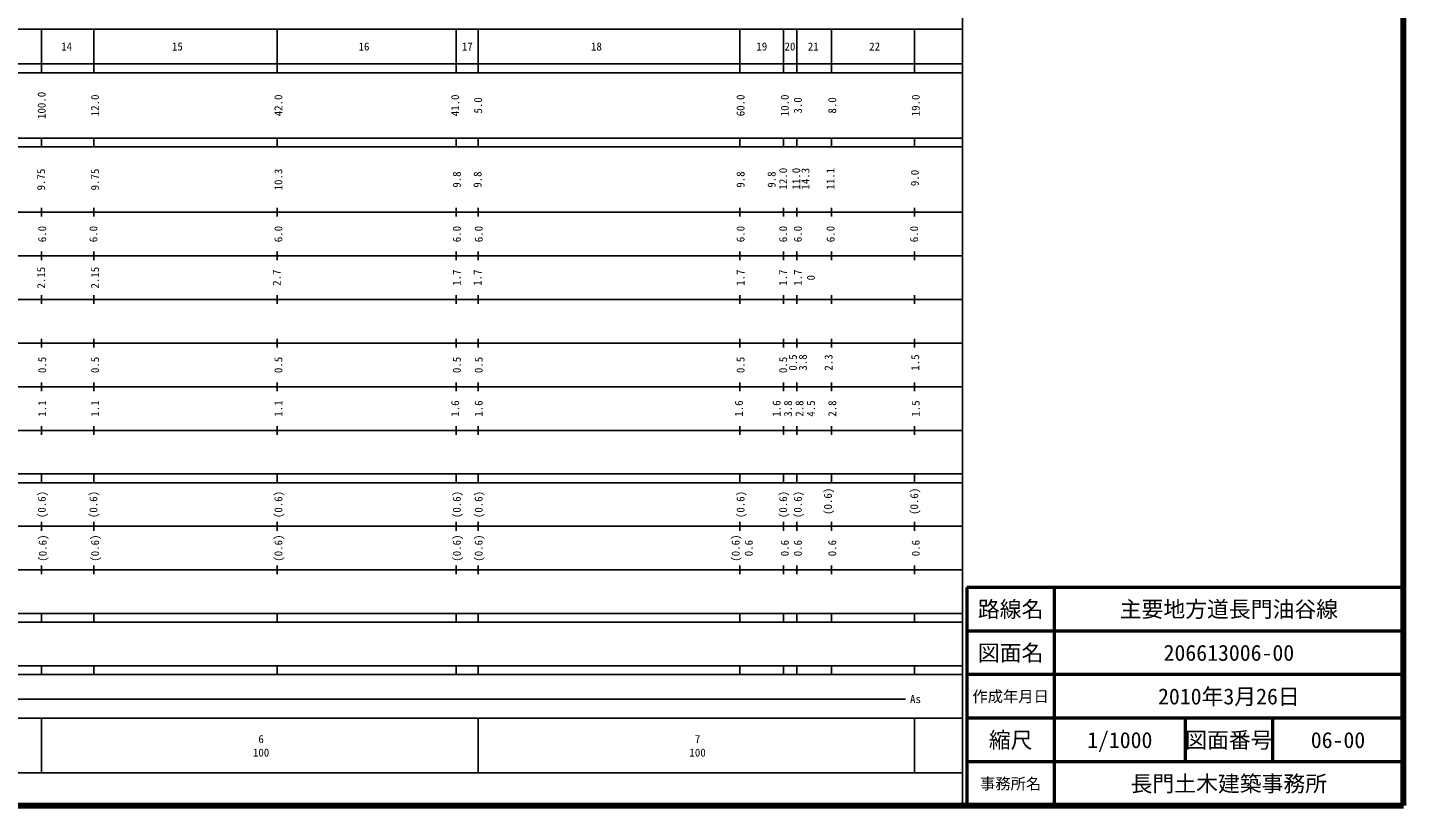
# Model space of a CAD drawing. Units: millimetres on the paper, enlarged 1000 times. Extents: x 40000 to 680000, y 20000 to 380000.
# Drawn here: x 364779 to 680000, y 20000 to 198357 of the extents above; entities that cross this region are included whole.
import ezdxf
from ezdxf.enums import TextEntityAlignment as Align

# ---------------------------------------------------------------- set-up
doc = ezdxf.new("R2010")
doc.units = ezdxf.units.MM
doc.header["$LTSCALE"] = 1000
for name, color, linetype, lineweight in [('M-TTL', 2, 'Continuous', 140), ('M-TTL-BAND', 7, 'Continuous', 25), ('M-TTL-FRAM', 2, 'Continuous', 50), ('M-TTL-LINE', 7, 'Continuous', 50), ('M-TTL-TXT', 7, 'Continuous', 13)]:
    doc.layers.add(name, color=color, linetype=linetype, lineweight=lineweight)
doc.styles.add('ＭＳ ゴシック', font='')
doc.styles.get('ＭＳ ゴシック').set_extended_font_data('MS Gothic')

msp = doc.modelspace()

# ---------------------------------------------------------------- linework, layer by layer
at = {"layer": 'M-TTL'}
for p, q in [((680000, 20000), (680000, 380000)), ((40000, 20000), (680000, 20000))]:
    msp.add_line(p, q, dxfattribs=at)
at = {"layer": 'M-TTL-BAND'}
for p, q in [((579000, 20000), (579000, 370000)), ((68000, 198000), (579000, 198000)), ((368000, 198000), (368000, 188000)), ((380000, 198000), (380000, 188000)), ((422000, 198000), (422000, 188000)), ((463000, 198000), (463000, 188000)), ((468000, 198000), (468000, 188000)), ((528000, 198000), (528000, 188000)), ((538000, 198000), (538000, 188000)), ((541000, 198000), (541000, 188000)), ((549000, 198000), (549000, 188000)), ((568000, 198000), (568000, 188000)), ((40000, 190000), (579000, 190000)), ((40000, 188000), (579000, 188000)), ((40000, 173000), (579000, 173000)), ((40000, 171000), (579000, 171000)), ((368000, 171000), (368000, 173000)), ((380000, 173000), (380000, 171000)), ((422000, 173000), (422000, 171000)), ((463000, 173000), (463000, 171000)), ((468000, 171000), (468000, 173000)), ((528000, 173000), (528000, 171000)), ((538000, 173000), (538000, 171000)), ((541000, 173000), (541000, 171000)), ((549000, 173000), (549000, 171000)), ((568000, 171000), (568000, 173000)), ((40000, 156000), (579000, 156000)), ((368000, 155000), (368000, 157000)), ((380000, 157000), (380000, 155000)), ((422000, 157000), (422000, 155000)), ((463000, 157000), (463000, 155000)), ((468000, 155000), (468000, 157000)), ((528000, 157000), (528000, 155000)), ((538000, 157000), (538000, 155000)), ((541000, 157000), (541000, 155000)), ((549000, 157000), (549000, 155000)), ((568000, 155000), (568000, 157000)), ((46000, 146000), (579000, 146000)), ((368000, 145000), (368000, 147000)), ((380000, 147000), (380000, 145000)), ((422000, 147000), (422000, 145000)), ((463000, 147000), (463000, 145000)), ((468000, 145000), (468000, 147000)), ((528000, 147000), (528000, 145000)), ((538000, 147000), (538000, 145000)), ((541000, 147000), (541000, 145000)), ((549000, 147000), (549000, 145000)), ((568000, 145000), (568000, 147000)), ((52000, 136000), (579000, 136000)), ((368000, 135000), (368000, 137000)), ((380000, 137000), (380000, 135000)), ((422000, 137000), (422000, 135000)), ((463000, 137000), (463000, 135000)), ((468000, 135000), (468000, 137000)), ((528000, 137000), (528000, 135000)), ((538000, 137000), (538000, 135000)), ((541000, 137000), (541000, 135000)), ((549000, 137000), (549000, 135000)), ((568000, 135000), (568000, 137000)), ((368000, 125000), (368000, 127000)), ((380000, 127000), (380000, 125000)), ((422000, 127000), (422000, 125000)), ((463000, 127000), (463000, 125000)), ((468000, 125000), (468000, 127000)), ((528000, 127000), (528000, 125000)), ((538000, 127000), (538000, 125000)), ((541000, 127000), (541000, 125000)), ((549000, 127000), (549000, 125000)), ((568000, 125000), (568000, 127000)), ((46000, 126000), (579000, 126000)), ((368000, 115000), (368000, 117000)), ((380000, 117000), (380000, 115000)), ((422000, 117000), (422000, 115000)), ((463000, 117000), (463000, 115000)), ((468000, 115000), (468000, 117000)), ((528000, 117000), (528000, 115000)), ((538000, 117000), (538000, 115000)), ((541000, 117000), (541000, 115000)), ((549000, 117000), (549000, 115000)), ((568000, 115000), (568000, 117000)), ((52000, 116000), (579000, 116000)), ((46000, 106000), (579000, 106000)), ((368000, 105000), (368000, 107000)), ((380000, 107000), (380000, 105000)), ((422000, 107000), (422000, 105000)), ((463000, 107000), (463000, 105000)), ((468000, 105000), (468000, 107000)), ((528000, 107000), (528000, 105000)), ((538000, 107000), (538000, 105000)), ((541000, 107000), (541000, 105000)), ((549000, 107000), (549000, 105000)), ((568000, 105000), (568000, 107000)), ((40000, 96000), (579000, 96000)), ((368000, 94000), (368000, 96000)), ((380000, 96000), (380000, 94000)), ((422000, 96000), (422000, 94000)), ((463000, 96000), (463000, 94000)), ((468000, 94000), (468000, 96000)), ((528000, 96000), (528000, 94000)), ((538000, 96000), (538000, 94000)), ((541000, 96000), (541000, 94000)), ((549000, 96000), (549000, 94000)), ((568000, 94000), (568000, 96000)), ((40000, 94000), (579000, 94000)), ((49000, 84000), (579000, 84000)), ((368000, 83000), (368000, 85000)), ((380000, 85000), (380000, 83000)), ((422000, 85000), (422000, 83000)), ((463000, 85000), (463000, 83000)), ((468000, 83000), (468000, 85000)), ((528000, 85000), (528000, 83000)), ((538000, 85000), (538000, 83000)), ((541000, 85000), (541000, 83000)), ((549000, 85000), (549000, 83000)), ((568000, 83000), (568000, 85000)), ((40000, 74000), (579000, 74000)), ((368000, 73000), (368000, 75000)), ((380000, 75000), (380000, 73000)), ((422000, 75000), (422000, 73000)), ((463000, 75000), (463000, 73000)), ((468000, 73000), (468000, 75000)), ((528000, 75000), (528000, 73000)), ((538000, 75000), (538000, 73000)), ((541000, 75000), (541000, 73000)), ((549000, 75000), (549000, 73000)), ((568000, 73000), (568000, 75000)), ((40000, 64000), (579000, 64000)), ((368000, 62000), (368000, 64000)), ((380000, 64000), (380000, 62000)), ((422000, 64000), (422000, 62000)), ((463000, 64000), (463000, 62000)), ((468000, 62000), (468000, 64000)), ((528000, 64000), (528000, 62000)), ((538000, 64000), (538000, 62000)), ((541000, 64000), (541000, 62000)), ((549000, 64000), (549000, 62000)), ((568000, 62000), (568000, 64000)), ((40000, 62000), (579000, 62000)), ((40000, 52000), (579000, 52000)), ((368000, 50000), (368000, 52000)), ((380000, 52000), (380000, 50000)), ((422000, 52000), (422000, 50000)), ((463000, 52000), (463000, 50000)), ((468000, 50000), (468000, 52000)), ((528000, 52000), (528000, 50000)), ((538000, 52000), (538000, 50000)), ((541000, 52000), (541000, 50000)), ((549000, 52000), (549000, 50000)), ((568000, 50000), (568000, 52000)), ((40000, 50000), (579000, 50000)), ((70805, 44406), (565903, 44406)), ((40000, 40000), (579000, 40000)), ((368000, 40000), (368000, 27500)), ((468000, 40000), (468000, 27500)), ((568000, 40000), (568000, 27500)), ((68000, 27500), (579000, 27500))]:
    msp.add_line(p, q, dxfattribs=at)
at = {"layer": 'M-TTL-FRAM'}
for p, q in [((680000, 70000), (580000, 70000)), ((580000, 70000), (580000, 20000))]:
    msp.add_line(p, q, dxfattribs=at)
at = {"layer": 'M-TTL-LINE'}
for p, q in [((600000, 70000), (600000, 20000)), ((680000, 60000), (580000, 60000)), ((680000, 50000), (580000, 50000)), ((680000, 40000), (580000, 40000)), ((630000, 40000), (630000, 30000)), ((650000, 40000), (650000, 30000)), ((680000, 30000), (580000, 30000))]:
    msp.add_line(p, q, dxfattribs=at)

# ---------------------------------------------------------------- texts
at = {"layer": 'M-TTL-BAND', "style": 'ＭＳ ゴシック'}
for s, p in [('14', (373735, 194000)), ('15', (399115, 194000)), ('16', (441867, 194000)), ('17', (465535, 194000)), ('18', (495119, 194000)), ('19', (532995, 194000)), ('20', (539452, 194000)), ('21', (544778, 194000)), ('22', (558852, 194000)), ('As', (568201, 44406)), ('6', (418288, 35238)), ('7', (518288, 35238)), ('100', (418288, 32131)), ('100', (518288, 32131))]:
    msp.add_text(s, height=1833, dxfattribs=at).set_placement(p, align=Align.MIDDLE_CENTER)
for s, p in [('100.0', (368004, 180500)), ('12.0', (380242, 180500)), ('42.0', (422243, 180500)), ('41.0', (462745, 180500)), ('60.0', (528122, 180500)), ('10.0', (538248, 180500)), ('19.0', (568249, 180500)), ('5.0', (468004, 180500)), ('3.0', (541248, 180500)), ('8.0', (549123, 180500)), ('9.75', (367879, 163500)), ('9.75', (380242, 163500)), ('10.3', (422243, 163500)), ('9.8', (463120, 163500)), ('9.8', (467879, 163500)), ('9.8', (528122, 163500)), ('9.8', (535247, 163500)), ('12.0', (537873, 163696)), ('11.0', (540873, 163696)), ('14.3', (542978, 163696)), ('11.1', (548721, 163696)), ('9.0', (568047, 163861)), ('6.0', (368129, 151000)), ('6.0', (379867, 151000)), ('6.0', (422243, 151000)), ('6.0', (463120, 151000)), ('6.0', (468129, 151000)), ('6.0', (528122, 151000)), ('6.0', (537873, 151000)), ('6.0', (541248, 151000)), ('6.0', (548748, 151000)), ('6.0', (567874, 151000)), ('2.15', (367879, 141000)), ('2.15', (380242, 141000)), ('2.7', (421868, 141000)), ('1.7', (463120, 141000)), ('1.7', (467879, 141000)), ('1.7', (528122, 141000)), ('1.7', (537873, 141000)), ('1.7', (541248, 141000)), ('0', (544248, 141000)), ('0.5', (540117, 121557)), ('3.8', (542393, 121557)), ('2.3', (548279, 121557)), ('1.5', (568133, 121557)), ('0.5', (368129, 121000)), ('0.5', (380242, 121000)), ('0.5', (422243, 121000)), ('0.5', (463120, 121000)), ('0.5', (468129, 121000)), ('0.5', (528122, 121000)), ('0.5', (537873, 121000)), ('1.1', (368129, 111000)), ('1.1', (380242, 111000)), ('1.1', (422243, 111000)), ('1.6', (462745, 111000)), ('1.6', (468129, 111000)), ('1.6', (527747, 111000)), ('1.6', (536372, 111000)), ('3.8', (538998, 111000)), ('2.8', (541623, 111000)), ('4.5', (544248, 111000)), ('2.8', (549123, 111000)), ('1.5', (568249, 111000)), ('(0.6)', (368039, 89000)), ('(0.6)', (379867, 89000)), ('(0.6)', (422243, 89000)), ('(0.6)', (463120, 89000)), ('(0.6)', (468120, 89000)), ('(0.6)', (528122, 89000)), ('(0.6)', (537873, 89000)), ('(0.6)', (541248, 89000)), ('(0.6)', (548147, 89728)), ('(0.6)', (567918, 89728)), ('(0.6)', (368242, 79000)), ('(0.6)', (380242, 79000)), ('(0.6)', (422243, 79000)), ('(0.6)', (463120, 79000)), ('(0.6)', (468120, 79000)), ('(0.6)', (526997, 79000)), ('0.6', (529997, 79000)), ('0.6', (538248, 79000)), ('0.6', (541248, 79000)), ('0.6', (549123, 79000)), ('0.6', (568249, 79000))]:
    msp.add_text(s, height=1833, rotation=90, dxfattribs=at).set_placement(p, align=Align.MIDDLE_CENTER)
at = {"layer": 'M-TTL-TXT', "style": 'ＭＳ ゴシック'}
for s, height, p in [('路線名', 3666, (590000, 65000)), ('主要地方道長門油谷線', 3666, (640000, 65000)), ('図面名', 3666, (590000, 55000)), ('206613006-00', 3666, (640000, 55000)), ('2010年3月26日', 3666, (640000, 45000)), ('作成年月日', 2566, (590000, 45000)), ('縮尺', 3666, (590000, 35000)), ('1/1000', 3666, (615000, 35000)), ('図面番号', 3666, (640000, 35000)), ('06-00', 3666, (665000, 35000)), ('事務所名', 2566, (590000, 25000)), ('長門土木建築事務所', 3666, (640000, 25000))]:
    msp.add_text(s, height=height, dxfattribs=at).set_placement(p, align=Align.MIDDLE_CENTER)

doc.saveas('drawing.dxf')
